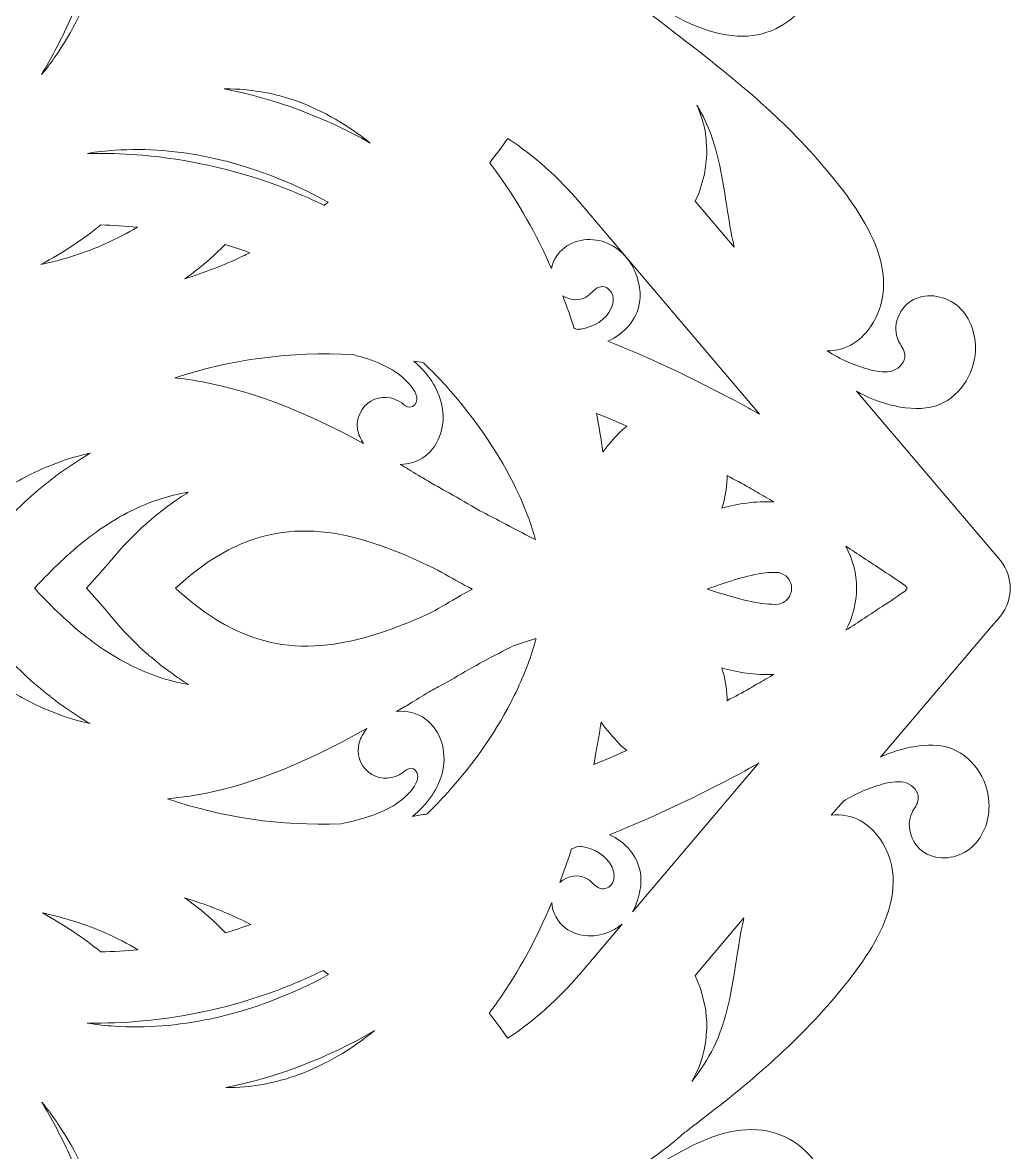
# Model space of a CAD drawing. Header units: millimetres. Extents: x -197 to 1097, y -667 to 136.
# Drawn here: x 889.1 to 997.3, y -110.9 to 12.5 of the extents above; entities that cross this region are included whole.
import ezdxf

# ---------------------------------------------------------------- set-up
doc = ezdxf.new("R2010")
doc.units = ezdxf.units.MM
doc.header["$MEASUREMENT"] = 0
doc.layers.add('Layer 4', color=7, linetype='Continuous')

msp = doc.modelspace()

# ---------------------------------------------------------------- linework, layer by layer
at = {"layer": 'Layer 4', "lineweight": 0}
for points, knots in [([(995.85, -46.25), (995.85, -46.25), (980.12, -27.73), (980.12, -27.73), (982.43, -29.11), (986.17, -30.16), (988.72, -29.37), (991.25, -28.59), (993, -26), (993.12, -23.36), (993.21, -21.59), (992.6, -19.74), (991.29, -18.55), (989.98, -17.35), (987.93, -16.94), (986.35, -17.75), (984.78, -18.57), (983.94, -20.68), (984.72, -22.27), (984.96, -22.76), (985.34, -23.21), (985.4, -23.75), (985.49, -24.54), (984.85, -25.27), (984.09, -25.51), (983.34, -25.76), (982.52, -25.63), (981.75, -25.44), (980.04, -25.02), (978.42, -24.29), (976.93, -23.35), (978.96, -23.37), (980.74, -22.3), (981.96, -20.24), (985.67, -13.98), (979.37, -6.57), (976.35, -3.01), (971.65, 2.53), (965.98, 7.02), (960.58, 11.16), (960.51, 11.21), (960.43, 11.26), (960.35, 11.3), (958.66, 12.84), (951.97, 17.33), (952, 17.4), (952.24, 17.31), (952.46, 17.23), (952.67, 17.15), (954.53, 16.4), (956.32, 15.41), (958.04, 14.45), (958.91, 13.97), (959.8, 13.47), (960.69, 13.01), (964.46, 11.06), (967.62, 10.55), (970.35, 11.44), (972.97, 12.3), (975.08, 14.51), (975.73, 17.09), (976.47, 19.97), (975.39, 22.89), (973, 24.52), (970.2, 26.43), (966.8, 26.13), (963.85, 25.58), (961.53, 25.15), (959.22, 24.55), (956.98, 23.98), (956.17, 23.77), (955.35, 23.56), (954.52, 23.36), (956.13, 27.41), (957.63, 31.71), (958.97, 36.15), (959.35, 37.42), (959.18, 38.81), (958.51, 39.97), (957.84, 41.14), (956.71, 41.98), (955.43, 42.28), (950.12, 43.53), (944.88, 44.49), (939.83, 45.15), (940.86, 46.26), (941.93, 47.36), (942.98, 48.43), (944.59, 50.07), (946.26, 51.78), (947.79, 53.57), (949.74, 55.85), (951.71, 58.65), (951.45, 62.03), (951.23, 64.92), (949.24, 67.3), (946.38, 68.11), (943.82, 68.83), (940.85, 68.11), (938.8, 66.27), (936.66, 64.35), (935.52, 61.36), (935.33, 57.12), (935.28, 56.12), (935.26, 55.1), (935.25, 54.11), (935.22, 52.13), (935.18, 50.09), (934.9, 48.11), (934.81, 47.5), (934.69, 46.9), (934.53, 46.28), (934.62, 49.42), (934.56, 53.61), (933.68, 57.68), (933.68, 57.77), (933.67, 57.86), (933.66, 57.95), (932.79, 64.69), (931.73, 71.85), (929.28, 78.69), (927.72, 83.07), (924.47, 92.16), (917.26, 92.16), (917.22, 92.16), (917.19, 92.16), (917.16, 92.16), (914.69, 92.13), (912.85, 91.08), (911.87, 89.21), (911.87, 89.21), (911.39, 90.54), (911.39, 90.54), (911.36, 92.17), (911.55, 93.8), (912.01, 95.36), (912.22, 96.12), (912.52, 96.9), (913.11, 97.43), (913.7, 97.95), (914.66, 98.15), (915.29, 97.68), (915.73, 97.36), (915.93, 96.8), (916.24, 96.35), (917.22, 94.87), (919.47, 94.55), (920.97, 95.51), (922.46, 96.46), (923.12, 98.45), (922.74, 100.18), (922.37, 101.91), (921.07, 103.36), (919.49, 104.17), (917.14, 105.38), (914.03, 105.16), (912.09, 103.37), (910.45, 101.85), (909.51, 98.97), (909.27, 96.49), (909.27, 96.49), (903.13, 113.69), (903.13, 113.69), (903.13, 113.69), (902.51, 115.43), (902.51, 115.43), (901.68, 117.54), (899.51, 118.78), (897.22, 118.44), (897.22, 118.44), (873.25, 114.07), (873.25, 114.07), (875.61, 115.36), (878.45, 118.11), (879.05, 120.74), (879.63, 123.32), (878.27, 126.12), (876.04, 127.55), (874.55, 128.51), (872.65, 128.91), (870.96, 128.38), (869.27, 127.84), (867.88, 126.27), (867.8, 124.5), (867.72, 122.73), (869.12, 120.94), (870.89, 120.82), (871.44, 120.79), (872.02, 120.89), (872.52, 120.67), (873.25, 120.36), (873.55, 119.43), (873.39, 118.66), (873.23, 117.88), (872.7, 117.24), (872.15, 116.67), (870.71, 115.17), (868.98, 114), (867.09, 113.12), (867.55, 113.7), (867.9, 114.34), (868.1, 115.01), (868.54, 116.49), (868.3, 118.07), (867.38, 119.69), (863.81, 126.04), (854.25, 124.3), (849.65, 123.46), (842.51, 122.15), (835.78, 119.49), (829.5, 116.88), (829.42, 116.84), (829.34, 116.8), (829.27, 116.76), (826.4, 115.84), (823.47, 114.47), (820.09, 112.48), (820.04, 112.55), (819.99, 112.62), (819.94, 112.69), (820.09, 112.81), (820.22, 112.92), (820.36, 113.03), (821.93, 114.27), (823.69, 115.32), (825.38, 116.33), (826.23, 116.84), (827.1, 117.36), (827.95, 117.91), (831.52, 120.2), (833.55, 122.67), (834.14, 125.49), (834.7, 128.18), (833.84, 131.12), (831.94, 132.97), (829.81, 135.05), (826.75, 135.58), (824.14, 134.32), (821.08, 132.86), (819.64, 129.76), (818.64, 126.92), (817.86, 124.7), (817.21, 122.4), (816.59, 120.18), (816.39, 119.44), (816.18, 118.68), (815.96, 117.92), (813.36, 121.19), (810.5, 124.47), (807.46, 127.71), (806.56, 128.67), (805.27, 129.23), (803.92, 129.23), (802.58, 129.23), (801.29, 128.67), (800.39, 127.71), (796.54, 123.61), (793.01, 119.45), (789.87, 115.33), (789.34, 116.97), (788.88, 118.64), (788.42, 120.27), (787.8, 122.49), (787.16, 124.79), (786.38, 127.01), (785.37, 129.85), (783.94, 132.95), (780.88, 134.41), (778.27, 135.67), (775.21, 135.14), (773.08, 133.06), (771.18, 131.21), (770.31, 128.27), (770.88, 125.57), (771.47, 122.76), (773.49, 120.28), (777.07, 118), (777.92, 117.45), (778.79, 116.93), (779.64, 116.42), (781.33, 115.4), (783.09, 114.35), (784.66, 113.12), (785.13, 112.75), (785.59, 112.34), (786.05, 111.9), (782.17, 114.28), (778.94, 115.83), (775.75, 116.85), (775.68, 116.89), (775.6, 116.93), (775.52, 116.97), (769.24, 119.58), (762.51, 122.24), (755.37, 123.55), (750.77, 124.39), (741.21, 126.13), (737.64, 119.78), (736.36, 117.52), (736.4, 115.32), (737.69, 113.5), (737.69, 113.5), (736.57, 113.71), (736.57, 113.71), (735.13, 114.5), (733.81, 115.48), (732.66, 116.67), (732.11, 117.24), (731.59, 117.88), (731.43, 118.66), (731.27, 119.43), (731.57, 120.36), (732.3, 120.67), (732.8, 120.89), (733.38, 120.79), (733.92, 120.82), (735.69, 120.94), (737.1, 122.73), (737.02, 124.5), (736.94, 126.27), (735.55, 127.84), (733.86, 128.38), (732.17, 128.91), (730.27, 128.51), (728.78, 127.55), (726.55, 126.12), (725.19, 123.32), (725.77, 120.74), (726.27, 118.55), (728.31, 116.29), (730.34, 114.84), (730.34, 114.84), (712.39, 118.12), (712.39, 118.12), (712.39, 118.12), (710.58, 118.45), (710.58, 118.45), (708.33, 118.79), (706.17, 117.53), (705.33, 115.38), (705.33, 115.38), (697.08, 92.29), (697.08, 92.29), (697.08, 92.35), (697.09, 92.4), (697.09, 92.45), (697.15, 95.15), (696.19, 98.98), (694.21, 100.81), (692.27, 102.61), (689.15, 102.83), (686.8, 101.62), (685.23, 100.8), (683.93, 99.36), (683.55, 97.62), (683.17, 95.89), (683.84, 93.91), (685.33, 92.95), (686.82, 91.99), (689.07, 92.32), (690.06, 93.79), (690.36, 94.25), (690.56, 94.8), (691, 95.13), (691.64, 95.6), (692.59, 95.4), (693.18, 94.87), (693.77, 94.34), (694.07, 93.57), (694.29, 92.81), (694.93, 90.59), (695.04, 88.25), (694.75, 85.95), (694.55, 86.79), (694.22, 87.55), (693.76, 88.19), (692.71, 89.64), (691.03, 90.42), (688.9, 90.44), (688.87, 90.44), (688.84, 90.44), (688.81, 90.44), (681.59, 90.44), (678.34, 81.35), (676.78, 76.97), (674.34, 70.13), (673.28, 62.97), (672.4, 56.22), (672.39, 56.13), (672.39, 56.05), (672.39, 55.96), (671.73, 52.93), (671.45, 49.61), (671.51, 45.56), (671.51, 45.56), (671.31, 45.54), (671.31, 45.54), (671.25, 45.84), (671.2, 46.12), (671.16, 46.39), (670.88, 48.36), (670.85, 50.41), (670.82, 52.39), (670.8, 53.37), (670.78, 54.39), (670.74, 55.4), (670.54, 59.64), (669.41, 62.63), (667.27, 64.55), (665.22, 66.38), (662.24, 67.11), (659.68, 66.39), (656.82, 65.58), (654.83, 63.19), (654.61, 60.31), (654.35, 56.92), (656.32, 54.13), (658.27, 51.84), (659.81, 50.05), (661.47, 48.35), (663.08, 46.71), (663.72, 46.06), (664.37, 45.39), (665.02, 44.72), (660.89, 44.09), (656.65, 43.28), (652.42, 42.28), (651.13, 41.98), (650.01, 41.14), (649.34, 39.98), (648.67, 38.81), (648.5, 37.42), (648.88, 36.15), (650.48, 30.85), (652.29, 25.78), (654.26, 21.06), (652.47, 21.44), (650.67, 21.9), (648.92, 22.35), (646.69, 22.92), (644.38, 23.51), (642.06, 23.95), (639.11, 24.5), (635.71, 24.8), (632.91, 22.89), (630.52, 21.25), (629.44, 18.33), (630.18, 15.45), (630.83, 12.88), (632.94, 10.66), (635.56, 9.81), (638.29, 8.91), (641.45, 9.43), (645.22, 11.37), (646.11, 11.84), (647, 12.33), (647.86, 12.81), (649.59, 13.77), (651.38, 14.77), (653.24, 15.51), (653.8, 15.74), (654.38, 15.93), (654.99, 16.1), (650.99, 13.93), (648.03, 11.91), (645.56, 9.66), (645.48, 9.62), (645.41, 9.57), (645.34, 9.52), (639.93, 5.39), (634.26, 0.89), (629.56, -4.64), (626.54, -8.2), (620.24, -15.61), (623.96, -21.88), (624.92, -23.51), (626.19, -24.51), (627.72, -24.86), (628.49, -25.03), (629.32, -25.03), (630.18, -24.85), (630.18, -24.85), (629.19, -26.01), (629.19, -26.01), (627.75, -26.9), (626.19, -27.59), (624.54, -28), (623.78, -28.19), (622.95, -28.31), (622.2, -28.07), (621.45, -27.82), (620.8, -27.09), (620.89, -26.31), (620.95, -25.76), (621.33, -25.32), (621.57, -24.83), (622.36, -23.23), (621.52, -21.12), (619.94, -20.31), (618.36, -19.49), (616.31, -19.91), (615, -21.1), (613.69, -22.3), (613.09, -24.15), (613.17, -25.92), (613.3, -28.56), (615.04, -31.15), (617.57, -31.93), (619.74, -32.6), (622.78, -31.93), (625.06, -30.87), (625.06, -30.87), (613.19, -44.85), (613.19, -44.85), (613.19, -44.85), (612, -46.25), (612, -46.25), (610.58, -48.03), (610.59, -50.53), (612.03, -52.33), (612.03, -52.33), (627.91, -71.03), (627.91, -71.03), (627.85, -70.99), (627.79, -70.95), (627.72, -70.91), (625.42, -69.51), (621.62, -68.43), (619.05, -69.23), (616.52, -70.01), (614.77, -72.6), (614.65, -75.24), (614.56, -77.01), (615.17, -78.86), (616.48, -80.05), (617.79, -81.25), (619.84, -81.66), (621.41, -80.85), (622.99, -80.03), (623.83, -77.92), (623.05, -76.33), (622.81, -75.84), (622.43, -75.39), (622.37, -74.85), (622.28, -74.06), (622.92, -73.33), (623.68, -73.09), (624.43, -72.84), (625.25, -72.97), (626.02, -73.16), (628.13, -73.68), (630.1, -74.67), (631.86, -75.95), (631.26, -75.76), (630.65, -75.65), (630.04, -75.65), (628.59, -75.62), (626.54, -76.15), (625, -78.75), (621.29, -85.02), (627.58, -92.43), (630.61, -95.99), (635.31, -101.53), (640.98, -106.02), (646.38, -110.15), (646.45, -110.21), (646.52, -110.25), (646.6, -110.3), (648.98, -112.45), (651.86, -114.44), (655.6, -116.5), (655.59, -116.53), (655.57, -116.56), (655.56, -116.59), (655.12, -116.46), (654.69, -116.31), (654.28, -116.14), (652.43, -115.4), (650.64, -114.41), (648.91, -113.45), (648.05, -112.97), (647.16, -112.47), (646.26, -112.01), (642.5, -110.06), (639.34, -109.55), (636.61, -110.44), (633.99, -111.3), (631.88, -113.51), (631.22, -116.09), (630.49, -118.97), (631.56, -121.88), (633.95, -123.52), (636.75, -125.43), (640.15, -125.13), (643.11, -124.58), (645.43, -124.15), (647.74, -123.55), (649.97, -122.98), (651.04, -122.71), (652.13, -122.42), (653.22, -122.16), (651.65, -126.14), (650.2, -130.35), (648.88, -134.7), (648.5, -135.97), (648.67, -137.36), (649.34, -138.52), (650.01, -139.69), (651.13, -140.53), (652.42, -140.83), (657.58, -142.04), (662.67, -142.98), (667.59, -143.64), (666.42, -144.93), (665.18, -146.2), (663.98, -147.43), (662.37, -149.07), (660.7, -150.77), (659.17, -152.56), (657.21, -154.85), (655.25, -157.64), (655.51, -161.03), (655.73, -163.91), (657.72, -166.3), (660.58, -167.11), (663.13, -167.83), (666.11, -167.1), (668.16, -165.27), (670.3, -163.35), (671.43, -160.36), (671.63, -156.12), (671.68, -155.11), (671.69, -154.09), (671.71, -153.11), (671.74, -151.13), (671.77, -149.08), (672.06, -147.11), (672.14, -146.51), (672.26, -145.91), (672.42, -145.29), (672.3, -149.84), (672.57, -153.41), (673.28, -156.68), (673.28, -156.77), (673.28, -156.86), (673.29, -156.94), (674.17, -163.69), (675.23, -170.85), (677.67, -177.69), (679.24, -182.07), (682.48, -191.16), (689.7, -191.16), (689.73, -191.16), (689.76, -191.16), (689.8, -191.16), (691.81, -191.14), (693.43, -190.43), (694.48, -189.13), (695.01, -188.47), (695.4, -187.67), (695.62, -186.77), (695.62, -186.77), (696.37, -188.84), (696.37, -188.84), (696.42, -190.57), (696.24, -192.3), (695.76, -193.96), (695.55, -194.72), (695.25, -195.5), (694.66, -196.03), (694.07, -196.55), (693.11, -196.75), (692.48, -196.28), (692.04, -195.96), (691.84, -195.4), (691.53, -194.95), (690.55, -193.47), (688.3, -193.15), (686.8, -194.11), (685.31, -195.06), (684.65, -197.04), (685.02, -198.78), (685.4, -200.51), (686.7, -201.96), (688.28, -202.77), (690.63, -203.98), (693.74, -203.76), (695.68, -201.97), (697.37, -200.41), (698.31, -197.4), (698.52, -194.87), (698.52, -194.87), (704.72, -212.24), (704.72, -212.24), (704.72, -212.24), (705.34, -213.98), (705.34, -213.98), (706.18, -216.1), (708.34, -217.34), (710.63, -216.99), (710.63, -216.99), (734.63, -212.61), (734.63, -212.61), (734.59, -212.63), (734.56, -212.65), (734.52, -212.66), (732.16, -213.96), (729.32, -216.71), (728.72, -219.34), (728.14, -221.92), (729.5, -224.72), (731.73, -226.15), (733.22, -227.11), (735.12, -227.51), (736.81, -226.97), (738.5, -226.44), (739.89, -224.87), (739.97, -223.1), (740.05, -221.33), (738.65, -219.54), (736.88, -219.42), (736.33, -219.39), (735.75, -219.49), (735.25, -219.27), (734.52, -218.96), (734.22, -218.03), (734.38, -217.26), (734.54, -216.48), (735.07, -215.84), (735.61, -215.27), (736.84, -213.99), (738.28, -212.95), (739.85, -212.13), (739.46, -212.63), (739.15, -213.17), (738.95, -213.74), (738.39, -215.3), (738.6, -216.96), (739.58, -218.69), (743.15, -225.04), (752.71, -223.29), (757.31, -222.46), (764.45, -221.15), (771.18, -218.49), (777.46, -215.88), (777.54, -215.84), (777.62, -215.8), (777.69, -215.76), (780.79, -214.76), (783.99, -213.23), (787.71, -210.97), (787.73, -210.99), (787.74, -211.01), (787.75, -211.03), (787.37, -211.39), (786.99, -211.72), (786.6, -212.03), (785.03, -213.26), (783.27, -214.31), (781.57, -215.33), (780.73, -215.84), (779.85, -216.36), (779, -216.9), (775.43, -219.19), (773.41, -221.67), (772.82, -224.48), (772.25, -227.18), (773.11, -230.12), (775.02, -231.97), (777.15, -234.04), (780.21, -234.57), (782.82, -233.32), (785.87, -231.85), (787.31, -228.76), (788.31, -225.92), (789.1, -223.7), (789.74, -221.4), (790.36, -219.18), (790.67, -218.06), (791, -216.91), (791.33, -215.77), (794.09, -219.27), (797.13, -222.79), (800.38, -226.26), (801.29, -227.22), (802.58, -227.77), (803.92, -227.77), (805.27, -227.77), (806.56, -227.22), (807.46, -226.26), (811.01, -222.48), (814.29, -218.64), (817.25, -214.83), (817.71, -216.31), (818.13, -217.81), (818.53, -219.27), (819.15, -221.49), (819.8, -223.79), (820.58, -226.01), (821.58, -228.84), (823.02, -231.94), (826.08, -233.41), (827.02, -233.86), (828.02, -234.08), (829.01, -234.08), (830.77, -234.08), (832.52, -233.39), (833.88, -232.06), (835.78, -230.21), (836.64, -227.27), (836.08, -224.57), (835.49, -221.76), (833.46, -219.28), (829.89, -216.99), (829.04, -216.45), (828.17, -215.93), (827.32, -215.42), (825.62, -214.4), (823.87, -213.35), (822.3, -212.12), (821.81, -211.74), (821.35, -211.33), (820.89, -210.88), (823.57, -212.53), (827.24, -214.57), (831.2, -215.84), (831.28, -215.89), (831.36, -215.93), (831.44, -215.96), (837.72, -218.58), (844.44, -221.24), (851.59, -222.54), (856.18, -223.38), (865.75, -225.13), (869.32, -218.78), (870.27, -217.09), (870.49, -215.46), (869.98, -213.93), (869.73, -213.16), (869.28, -212.43), (868.67, -211.78), (868.67, -211.78), (871.01, -212.21), (871.01, -212.21), (872.52, -213.02), (873.91, -214.03), (875.11, -215.27), (875.65, -215.84), (876.18, -216.48), (876.34, -217.26), (876.5, -218.03), (876.2, -218.96), (875.47, -219.27), (874.97, -219.49), (874.39, -219.39), (873.85, -219.42), (872.07, -219.54), (870.67, -221.33), (870.75, -223.1), (870.83, -224.87), (872.22, -226.44), (873.91, -226.97), (875.6, -227.51), (877.5, -227.11), (878.99, -226.15), (881.22, -224.72), (882.58, -221.92), (882, -219.34), (881.49, -217.11), (879.37, -214.8), (877.3, -213.35), (877.3, -213.35), (895.46, -216.67), (895.46, -216.67), (895.46, -216.67), (897.27, -217), (897.27, -217), (899.52, -217.33), (901.68, -216.08), (902.52, -213.93), (902.52, -213.93), (910.68, -191.08), (910.68, -191.08), (910.63, -193.78), (911.59, -197.59), (913.56, -199.41), (915.5, -201.21), (918.61, -201.43), (920.97, -200.22), (922.54, -199.4), (923.84, -197.96), (924.22, -196.22), (924.6, -194.49), (923.93, -192.51), (922.44, -191.55), (920.95, -190.59), (918.7, -190.92), (917.71, -192.39), (917.41, -192.85), (917.21, -193.4), (916.77, -193.73), (916.13, -194.2), (915.18, -194), (914.59, -193.47), (914, -192.94), (913.7, -192.17), (913.48, -191.41), (913.04, -189.87), (912.85, -188.28), (912.87, -186.68), (913.87, -188.42), (915.66, -189.41), (918.05, -189.44), (918.08, -189.44), (918.12, -189.44), (918.15, -189.44), (925.36, -189.44), (928.61, -180.34), (930.18, -175.96), (932.62, -169.12), (933.68, -161.97), (934.55, -155.22), (934.57, -155.13), (934.57, -155.05), (934.57, -154.96), (935.24, -151.85), (935.52, -148.41), (935.44, -144.2), (935.48, -144.19), (935.53, -144.19), (935.57, -144.18), (935.66, -144.6), (935.74, -144.99), (935.79, -145.38), (936.08, -147.36), (936.11, -149.4), (936.14, -151.38), (936.16, -152.37), (936.17, -153.39), (936.22, -154.4), (936.42, -158.63), (937.55, -161.63), (939.69, -163.54), (941.74, -165.38), (944.72, -166.1), (947.27, -165.38), (950.13, -164.58), (952.12, -162.19), (952.34, -159.3), (952.6, -155.92), (950.64, -153.13), (948.68, -150.84), (947.15, -149.05), (945.48, -147.35), (943.87, -145.7), (943.15, -144.96), (942.41, -144.21), (941.68, -143.44), (946.14, -142.8), (950.76, -141.93), (955.43, -140.83), (956.72, -140.53), (957.84, -139.69), (958.51, -138.52), (959.18, -137.36), (959.35, -135.97), (958.97, -134.7), (957.45, -129.67), (955.74, -124.84), (953.88, -120.32), (955.28, -120.64), (956.67, -121), (958.03, -121.35), (960.27, -121.92), (962.57, -122.51), (964.89, -122.94), (967.85, -123.49), (971.25, -123.8), (974.05, -121.88), (976.44, -120.25), (977.51, -117.33), (976.78, -114.45), (976.13, -111.88), (974.01, -109.66), (971.39, -108.8), (968.67, -107.91), (965.51, -108.42), (961.74, -110.37), (960.84, -110.84), (959.95, -111.33), (959.09, -111.81), (957.36, -112.77), (955.57, -113.77), (953.72, -114.51), (953.16, -114.73), (952.57, -114.93), (951.95, -115.1), (955.92, -112.95), (958.95, -110.89), (961.4, -108.66), (961.48, -108.62), (961.55, -108.57), (961.62, -108.52), (967.02, -104.39), (972.69, -99.89), (977.39, -94.36), (980.42, -90.8), (986.71, -83.39), (983, -77.12), (981.66, -74.86), (979.66, -73.8), (977.37, -74.05), (977.37, -74.05), (978.66, -72.54), (978.66, -72.54), (980.08, -71.67), (981.61, -71), (983.23, -70.6), (983.99, -70.41), (984.82, -70.29), (985.57, -70.53), (986.32, -70.78), (986.97, -71.51), (986.88, -72.29), (986.82, -72.84), (986.44, -73.28), (986.2, -73.77), (985.41, -75.37), (986.25, -77.48), (987.83, -78.29), (989.41, -79.11), (991.46, -78.69), (992.77, -77.5), (994.08, -76.3), (994.68, -74.45), (994.6, -72.68), (994.47, -70.04), (992.72, -67.45), (990.2, -66.67), (988.05, -66.01), (985.04, -66.65), (982.77, -67.7), (982.77, -67.7), (994.66, -53.7), (994.66, -53.7), (994.66, -53.7), (995.85, -52.3), (995.85, -52.3), (997.27, -50.52), (997.27, -48.03), (995.85, -46.25)], [0, 0, 0, 0, 1, 1, 1, 2, 2, 2, 3, 3, 3, 4, 4, 4, 5, 5, 5, 6, 6, 6, 7, 7, 7, 8, 8, 8, 9, 9, 9, 10, 10, 10, 11, 11, 11, 12, 12, 12, 13, 13, 13, 14, 14, 14, 15, 15, 15, 16, 16, 16, 17, 17, 17, 18, 18, 18, 19, 19, 19, 20, 20, 20, 21, 21, 21, 22, 22, 22, 23, 23, 23, 24, 24, 24, 25, 25, 25, 26, 26, 26, 27, 27, 27, 28, 28, 28, 29, 29, 29, 30, 30, 30, 31, 31, 31, 32, 32, 32, 33, 33, 33, 34, 34, 34, 35, 35, 35, 36, 36, 36, 37, 37, 37, 38, 38, 38, 39, 39, 39, 40, 40, 40, 41, 41, 41, 42, 42, 42, 43, 43, 43, 44, 44, 44, 45, 45, 45, 46, 46, 46, 47, 47, 47, 48, 48, 48, 49, 49, 49, 50, 50, 50, 51, 51, 51, 52, 52, 52, 53, 53, 53, 54, 54, 54, 55, 55, 55, 56, 56, 56, 57, 57, 57, 58, 58, 58, 59, 59, 59, 60, 60, 60, 61, 61, 61, 62, 62, 62, 63, 63, 63, 64, 64, 64, 65, 65, 65, 66, 66, 66, 67, 67, 67, 68, 68, 68, 69, 69, 69, 70, 70, 70, 71, 71, 71, 72, 72, 72, 73, 73, 73, 74, 74, 74, 75, 75, 75, 76, 76, 76, 77, 77, 77, 78, 78, 78, 79, 79, 79, 80, 80, 80, 81, 81, 81, 82, 82, 82, 83, 83, 83, 84, 84, 84, 85, 85, 85, 86, 86, 86, 87, 87, 87, 88, 88, 88, 89, 89, 89, 90, 90, 90, 91, 91, 91, 92, 92, 92, 93, 93, 93, 94, 94, 94, 95, 95, 95, 96, 96, 96, 97, 97, 97, 98, 98, 98, 99, 99, 99, 100, 100, 100, 101, 101, 101, 102, 102, 102, 103, 103, 103, 104, 104, 104, 105, 105, 105, 106, 106, 106, 107, 107, 107, 108, 108, 108, 109, 109, 109, 110, 110, 110, 111, 111, 111, 112, 112, 112, 113, 113, 113, 114, 114, 114, 115, 115, 115, 116, 116, 116, 117, 117, 117, 118, 118, 118, 119, 119, 119, 120, 120, 120, 121, 121, 121, 122, 122, 122, 123, 123, 123, 124, 124, 124, 125, 125, 125, 126, 126, 126, 127, 127, 127, 128, 128, 128, 129, 129, 129, 130, 130, 130, 131, 131, 131, 132, 132, 132, 133, 133, 133, 134, 134, 134, 135, 135, 135, 136, 136, 136, 137, 137, 137, 138, 138, 138, 139, 139, 139, 140, 140, 140, 141, 141, 141, 142, 142, 142, 143, 143, 143, 144, 144, 144, 145, 145, 145, 146, 146, 146, 147, 147, 147, 148, 148, 148, 149, 149, 149, 150, 150, 150, 151, 151, 151, 152, 152, 152, 153, 153, 153, 154, 154, 154, 155, 155, 155, 156, 156, 156, 157, 157, 157, 158, 158, 158, 159, 159, 159, 160, 160, 160, 161, 161, 161, 162, 162, 162, 163, 163, 163, 164, 164, 164, 165, 165, 165, 166, 166, 166, 167, 167, 167, 168, 168, 168, 169, 169, 169, 170, 170, 170, 171, 171, 171, 172, 172, 172, 173, 173, 173, 174, 174, 174, 175, 175, 175, 176, 176, 176, 177, 177, 177, 178, 178, 178, 179, 179, 179, 180, 180, 180, 181, 181, 181, 182, 182, 182, 183, 183, 183, 184, 184, 184, 185, 185, 185, 186, 186, 186, 187, 187, 187, 188, 188, 188, 189, 189, 189, 190, 190, 190, 191, 191, 191, 192, 192, 192, 193, 193, 193, 194, 194, 194, 195, 195, 195, 196, 196, 196, 197, 197, 197, 198, 198, 198, 199, 199, 199, 200, 200, 200, 201, 201, 201, 202, 202, 202, 203, 203, 203, 204, 204, 204, 205, 205, 205, 206, 206, 206, 207, 207, 207, 208, 208, 208, 209, 209, 209, 210, 210, 210, 211, 211, 211, 212, 212, 212, 213, 213, 213, 214, 214, 214, 215, 215, 215, 216, 216, 216, 217, 217, 217, 218, 218, 218, 219, 219, 219, 220, 220, 220, 221, 221, 221, 222, 222, 222, 223, 223, 223, 224, 224, 224, 225, 225, 225, 226, 226, 226, 227, 227, 227, 228, 228, 228, 229, 229, 229, 230, 230, 230, 231, 231, 231, 232, 232, 232, 233, 233, 233, 234, 234, 234, 235, 235, 235, 236, 236, 236, 237, 237, 237, 238, 238, 238, 239, 239, 239, 240, 240, 240, 241, 241, 241, 242, 242, 242, 243, 243, 243, 244, 244, 244, 245, 245, 245, 246, 246, 246, 247, 247, 247, 248, 248, 248, 249, 249, 249, 250, 250, 250, 251, 251, 251, 252, 252, 252, 253, 253, 253, 254, 254, 254, 255, 255, 255, 256, 256, 256, 257, 257, 257, 258, 258, 258, 259, 259, 259, 260, 260, 260, 261, 261, 261, 262, 262, 262, 263, 263, 263, 264, 264, 264, 265, 265, 265, 266, 266, 266, 267, 267, 267, 268, 268, 268, 269, 269, 269, 270, 270, 270, 271, 271, 271, 272, 272, 272, 273, 273, 273, 274, 274, 274, 275, 275, 275, 276, 276, 276, 277, 277, 277, 278, 278, 278, 279, 279, 279, 280, 280, 280, 281, 281, 281, 282, 282, 282, 283, 283, 283, 284, 284, 284, 285, 285, 285, 286, 286, 286, 287, 287, 287, 288, 288, 288, 289, 289, 289, 290, 290, 290, 291, 291, 291, 292, 292, 292, 293, 293, 293, 294, 294, 294, 295, 295, 295, 296, 296, 296, 297, 297, 297, 298, 298, 298, 299, 299, 299, 300, 300, 300, 301, 301, 301, 302, 302, 302, 303, 303, 303, 304, 304, 304, 305, 305, 305, 306, 306, 306, 307, 307, 307, 308, 308, 308, 309, 309, 309, 310, 310, 310, 311, 311, 311, 312, 312, 312, 313, 313, 313, 314, 314, 314, 315, 315, 315, 316, 316, 316, 317, 317, 317, 318, 318, 318, 319, 319, 319, 320, 320, 320, 321, 321, 321, 322, 322, 322, 323, 323, 323, 324, 324, 324, 325, 325, 325, 326, 326, 326, 327, 327, 327, 328, 328, 328, 329, 329, 329, 330, 330, 330, 331, 331, 331, 332, 332, 332, 333, 333, 333, 334, 334, 334, 335, 335, 335, 336, 336, 336, 337, 337, 337, 338, 338, 338, 339, 339, 339, 340, 340, 340, 341, 341, 341, 342, 342, 342, 343, 343, 343, 344, 344, 344, 345, 345, 345, 346, 346, 346, 347, 347, 347, 348, 348, 348, 349, 349, 349, 350, 350, 350, 350]), ([(898.39, 26.42), (898.69, 28.21), (898.91, 30.09), (899.03, 32.02), (899.26, 32.11), (899.5, 32.2), (899.73, 32.29), (899.64, 27.7), (898.88, 23.07), (897.51, 18.85), (897.51, 18.85), (897.49, 18.79), (897.49, 18.79), (896.35, 15.27), (894.82, 12.06), (892.93, 9.24), (892.4, 8.44), (891.81, 7.64), (891.12, 6.82), (892.17, 8.57), (893.12, 10.36), (893.95, 12.16), (896.02, 16.59), (897.51, 21.38), (898.39, 26.42)], [0, 0, 0, 0, 1, 1, 1, 2, 2, 2, 3, 3, 3, 4, 4, 4, 5, 5, 5, 6, 6, 6, 7, 7, 7, 8, 8, 8, 8]), ([(911.06, 5.27), (911.13, 5.27), (911.2, 5.27), (911.27, 5.27), (913.98, 5.27), (916.72, 4.78), (919.21, 3.85), (921.94, 2.82), (924.56, 1.31), (927.03, -0.65), (922.13, 2.13), (916.7, 4.16), (911.2, 5.24), (911.16, 5.25), (911.11, 5.26), (911.06, 5.27)], [0, 0, 0, 0, 1, 1, 1, 2, 2, 2, 3, 3, 3, 4, 4, 4, 5, 5, 5, 5]), ([(963.72, -0.47), (963.72, -0.4), (963.71, -0.33), (963.7, -0.23), (963.67, 0.11), (963.63, 0.58), (963.52, 1), (963.34, 1.84), (963.06, 2.68), (962.69, 3.5), (962.98, 3.02), (963.25, 2.52), (963.5, 2.01), (964.93, -0.89), (965.44, -4.16), (965.93, -7.33), (966.18, -8.88), (966.42, -10.47), (966.78, -12.03), (966.78, -12.03), (962.52, -7.01), (962.52, -7.01), (962.52, -7.01), (962.9, -6.18), (962.9, -6.18), (962.9, -6.18), (963.52, -4.04), (963.52, -4.04), (963.52, -4.04), (963.74, -2.3), (963.74, -2.3), (963.74, -2.3), (963.76, -2.14), (963.76, -2.14), (963.78, -1.93), (963.8, -1.7), (963.8, -1.44), (963.8, -1.44), (963.72, -0.47), (963.72, -0.47)], [0, 0, 0, 0, 1, 1, 1, 2, 2, 2, 3, 3, 3, 4, 4, 4, 5, 5, 5, 6, 6, 6, 7, 7, 7, 8, 8, 8, 9, 9, 9, 10, 10, 10, 11, 11, 11, 12, 12, 12, 13, 13, 13, 13]), ([(909.64, -2.25), (909.64, -2.25), (909.65, -2.25), (909.65, -2.25), (914, -3.2), (918.4, -4.88), (922.43, -7.12), (922.29, -7.23), (922.15, -7.35), (922.01, -7.46), (920.23, -6.6), (918.45, -5.85), (916.72, -5.22), (911.91, -3.48), (907.01, -2.39), (902.14, -1.99), (900.49, -1.85), (898.8, -1.78), (897.12, -1.78), (896.79, -1.78), (896.46, -1.78), (896.13, -1.79), (897.18, -1.61), (898.17, -1.49), (899.15, -1.44), (902.58, -1.21), (906.11, -1.48), (909.64, -2.25)], [0, 0, 0, 0, 1, 1, 1, 2, 2, 2, 3, 3, 3, 4, 4, 4, 5, 5, 5, 6, 6, 6, 7, 7, 7, 8, 8, 8, 9, 9, 9, 9]), ([(949.87, -7.11), (949.87, -7.11), (969.52, -30.25), (969.52, -30.25), (969.14, -30.04), (968.75, -29.83), (968.39, -29.62), (966.94, -28.79), (965.5, -28.06), (964.42, -27.52), (960.56, -25.53), (956.73, -23.78), (952.98, -22.28), (954.74, -21.54), (956.15, -19.96), (956.44, -18.08), (956.55, -17.36), (956.5, -16.61), (956.34, -15.9), (955.95, -14.17), (954.85, -12.56), (953.27, -11.75), (951.69, -10.93), (949.65, -11), (948.23, -12.08), (947.51, -12.63), (946.99, -13.46), (946.82, -14.35), (945.17, -10.61), (943.25, -7.2), (941.07, -4.17), (940.75, -3.72), (940.42, -3.28), (940.07, -2.82), (940.74, -1.96), (941.4, -1.06), (942.06, -0.14), (944.98, -2.1), (947.6, -4.44), (949.87, -7.11)], [0, 0, 0, 0, 1, 1, 1, 2, 2, 2, 3, 3, 3, 4, 4, 4, 5, 5, 5, 6, 6, 6, 7, 7, 7, 8, 8, 8, 9, 9, 9, 10, 10, 10, 11, 11, 11, 12, 12, 12, 13, 13, 13, 13]), ([(897.6, -9.59), (898.94, -9.62), (900.28, -9.71), (901.6, -9.84), (900.5, -10.49), (899.32, -11.1), (898.07, -11.66), (895.94, -12.61), (893.62, -13.36), (891.05, -13.93), (893.54, -12.57), (895.69, -11.15), (897.6, -9.59)], [0, 0, 0, 0, 1, 1, 1, 2, 2, 2, 3, 3, 3, 4, 4, 4, 4]), ([(913.88, -12.63), (913.62, -12.76), (913.35, -12.89), (913.09, -13.01), (911.07, -13.98), (908.95, -14.8), (906.77, -15.47), (908.42, -14.31), (909.89, -13.07), (911.17, -11.73), (912.1, -12.01), (913.01, -12.31), (913.88, -12.63)], [0, 0, 0, 0, 1, 1, 1, 2, 2, 2, 3, 3, 3, 4, 4, 4, 4]), ([(950.01, -20.96), (949.88, -20.98), (949.75, -20.99), (949.62, -21.01), (949.52, -20.97), (949.41, -20.93), (949.31, -20.89), (948.92, -19.68), (948.5, -18.5), (948.05, -17.34), (948.89, -17.85), (949.99, -17.94), (950.78, -17.35), (951.26, -16.99), (951.64, -16.41), (952.24, -16.34), (952.77, -16.27), (953.28, -16.67), (953.46, -17.16), (953.65, -17.65), (953.56, -18.22), (953.34, -18.7), (952.78, -19.98), (951.4, -20.75), (950.01, -20.96)], [0, 0, 0, 0, 1, 1, 1, 2, 2, 2, 3, 3, 3, 4, 4, 4, 5, 5, 5, 6, 6, 6, 7, 7, 7, 8, 8, 8, 8]), ([(931.72, -27.53), (931.95, -27.88), (932.15, -28.27), (932.12, -28.68), (932.1, -29.09), (931.78, -29.51), (931.36, -29.51), (931.01, -29.51), (930.74, -29.24), (930.46, -29.03), (929.51, -28.31), (928.12, -28.23), (927.09, -28.83), (926.07, -29.44), (925.47, -30.7), (925.64, -31.88), (925.72, -32.44), (925.97, -32.98), (926.28, -33.46), (921.33, -30.75), (915.81, -28.23), (909.72, -26.94), (908.37, -26.65), (907.03, -26.44), (905.7, -26.3), (911.81, -24.27), (918.39, -23.4), (925.06, -23.74), (925.5, -23.86), (925.95, -23.98), (926.39, -24.11), (928.45, -24.75), (930.53, -25.74), (931.72, -27.53)], [0, 0, 0, 0, 1, 1, 1, 2, 2, 2, 3, 3, 3, 4, 4, 4, 5, 5, 5, 6, 6, 6, 7, 7, 7, 8, 8, 8, 9, 9, 9, 10, 10, 10, 11, 11, 11, 11]), ([(934.86, -29.31), (934.47, -27.41), (933.27, -25.75), (931.8, -24.47), (932.14, -24.52), (932.49, -24.58), (932.83, -24.64), (933.76, -25.53), (934.52, -26.32), (935.24, -27.11), (938.31, -30.55), (940.79, -34.1), (942.59, -37.65), (943.64, -39.76), (944.4, -41.66), (944.93, -43.44), (944.98, -43.61), (945.03, -43.78), (945.07, -43.94), (945.01, -43.91), (944.95, -43.88), (944.89, -43.86), (943.72, -43.28), (942.54, -42.66), (941.39, -42.05), (940.6, -41.63), (939.82, -41.22), (939.01, -40.81), (939.01, -40.81), (938.46, -40.49), (938.46, -40.49), (937.47, -39.91), (936.34, -39.26), (935.2, -38.62), (934.67, -38.32), (934.13, -38.02), (933.65, -37.76), (932.92, -37.31), (932.18, -36.87), (931.45, -36.43), (931.07, -36.2), (930.68, -35.97), (930.28, -35.74), (931.24, -35.74), (932.2, -35.45), (932.98, -34.88), (934.64, -33.65), (935.28, -31.34), (934.86, -29.31)], [0, 0, 0, 0, 1, 1, 1, 2, 2, 2, 3, 3, 3, 4, 4, 4, 5, 5, 5, 6, 6, 6, 7, 7, 7, 8, 8, 8, 9, 9, 9, 10, 10, 10, 11, 11, 11, 12, 12, 12, 13, 13, 13, 14, 14, 14, 15, 15, 15, 16, 16, 16, 16]), ([(955.05, -31.57), (954.77, -31.8), (954.52, -32.02), (954.3, -32.22), (954.3, -32.22), (954.21, -32.31), (954.21, -32.31), (953.59, -32.94), (953, -33.63), (952.43, -34.39), (952.23, -32.95), (952, -31.56), (951.73, -30.17), (952.83, -30.61), (953.93, -31.07), (955.05, -31.57)], [0, 0, 0, 0, 1, 1, 1, 2, 2, 2, 3, 3, 3, 4, 4, 4, 5, 5, 5, 5]), ([(888.98, -61.2), (888.98, -61.2), (888.78, -61.09), (888.78, -61.09), (888.11, -60.72), (887.48, -60.38), (886.9, -59.96), (886.62, -59.77), (886.34, -59.58), (886.04, -59.38), (886.04, -59.38), (886.01, -59.36), (886.01, -59.36), (885.55, -59.06), (885.12, -58.77), (884.8, -58.53), (884.8, -58.53), (882.54, -56.7), (882.54, -56.7), (882.23, -56.47), (881.89, -56.14), (881.52, -55.79), (881.25, -55.52), (880.98, -55.26), (880.7, -55), (879.73, -54.14), (878.83, -53.16), (877.85, -52.1), (877.04, -51.12), (876.29, -50.2), (875.57, -49.29), (876.7, -47.87), (877.83, -46.52), (878.93, -45.28), (879.62, -44.54), (880.17, -44), (880.7, -43.53), (880.7, -43.53), (880.71, -43.51), (880.71, -43.51), (880.99, -43.26), (881.25, -43.01), (881.52, -42.74), (881.88, -42.39), (882.22, -42.06), (882.62, -41.76), (882.62, -41.76), (884.73, -40.05), (884.73, -40.05), (885.11, -39.76), (885.55, -39.47), (886.01, -39.16), (886.3, -38.96), (886.6, -38.76), (886.96, -38.51), (887.44, -38.16), (888.05, -37.83), (888.69, -37.49), (888.69, -37.49), (888.97, -37.33), (888.97, -37.33), (891.41, -36), (893.92, -35.06), (896.45, -34.53), (895.48, -35.08), (894.59, -35.68), (893.73, -36.26), (893.73, -36.26), (893.1, -36.69), (893.1, -36.69), (893.1, -36.69), (892.9, -36.83), (892.9, -36.83), (892.63, -37.05), (892.36, -37.27), (892.07, -37.5), (891.14, -38.23), (890.17, -39), (889.24, -39.92), (888.11, -40.91), (887.17, -41.96), (886.26, -42.98), (886.26, -42.98), (885.89, -43.38), (885.89, -43.38), (885.15, -44.2), (884.5, -45.04), (883.86, -45.87), (883.86, -45.87), (883.83, -45.9), (883.83, -45.9), (883.53, -46.3), (883.22, -46.69), (882.92, -47.06), (882.92, -47.06), (881.12, -49.27), (881.12, -49.27), (881.12, -49.27), (882.91, -51.48), (882.91, -51.48), (883.21, -51.84), (883.5, -52.22), (883.8, -52.61), (883.8, -52.61), (883.86, -52.68), (883.86, -52.68), (884.49, -53.5), (885.14, -54.34), (885.88, -55.16), (885.88, -55.16), (886.25, -55.58), (886.25, -55.58), (887.16, -56.59), (888.11, -57.64), (889.22, -58.64), (890.16, -59.56), (891.13, -60.33), (892.06, -61.07), (892.06, -61.07), (892.12, -61.12), (892.12, -61.12), (892.37, -61.32), (892.63, -61.52), (892.89, -61.73), (892.89, -61.73), (893.73, -62.32), (893.73, -62.32), (894.59, -62.9), (895.49, -63.51), (896.43, -64.04), (893.91, -63.5), (891.42, -62.55), (888.98, -61.2)], [0, 0, 0, 0, 1, 1, 1, 2, 2, 2, 3, 3, 3, 4, 4, 4, 5, 5, 5, 6, 6, 6, 7, 7, 7, 8, 8, 8, 9, 9, 9, 10, 10, 10, 11, 11, 11, 12, 12, 12, 13, 13, 13, 14, 14, 14, 15, 15, 15, 16, 16, 16, 17, 17, 17, 18, 18, 18, 19, 19, 19, 20, 20, 20, 21, 21, 21, 22, 22, 22, 23, 23, 23, 24, 24, 24, 25, 25, 25, 26, 26, 26, 27, 27, 27, 28, 28, 28, 29, 29, 29, 30, 30, 30, 31, 31, 31, 32, 32, 32, 33, 33, 33, 34, 34, 34, 35, 35, 35, 36, 36, 36, 37, 37, 37, 38, 38, 38, 39, 39, 39, 40, 40, 40, 41, 41, 41, 42, 42, 42, 43, 43, 43, 44, 44, 44, 44]), ([(971.1, -39.85), (969.09, -39.73), (967.21, -40.05), (965.44, -40.51), (965.79, -39.4), (965.98, -38.36), (965.99, -37.36), (966, -37.23), (966, -37.1), (966, -36.97), (966, -36.97), (966.06, -37), (966.06, -37), (966.81, -37.4), (967.65, -37.85), (968.4, -38.28), (968.99, -38.62), (969.58, -38.96), (970.2, -39.32), (970.5, -39.49), (970.8, -39.67), (971.1, -39.85)], [0, 0, 0, 0, 1, 1, 1, 2, 2, 2, 3, 3, 3, 4, 4, 4, 5, 5, 5, 6, 6, 6, 7, 7, 7, 7]), ([(903.12, -41.74), (902.99, -41.86), (902.86, -41.96), (902.71, -42.1), (902.38, -42.37), (902.05, -42.65), (901.67, -43.03), (901.67, -43.03), (900.51, -44.21), (900.51, -44.21), (899.88, -44.84), (899.33, -45.5), (898.77, -46.16), (898.54, -46.43), (898.32, -46.7), (898.09, -46.95), (898.09, -46.95), (896.05, -49.25), (896.05, -49.25), (896.05, -49.25), (898.07, -51.57), (898.07, -51.57), (898.28, -51.81), (898.49, -52.06), (898.72, -52.34), (899.27, -53), (899.83, -53.69), (900.47, -54.31), (900.47, -54.31), (901.7, -55.56), (901.7, -55.56), (902.05, -55.91), (902.4, -56.2), (902.77, -56.52), (902.89, -56.62), (903.01, -56.72), (903.19, -56.88), (904.6, -58.06), (905.91, -59.01), (907.2, -59.79), (905.06, -59.43), (902.91, -58.71), (900.81, -57.65), (900.81, -57.65), (900.79, -57.64), (900.79, -57.64), (899.85, -57.19), (898.9, -56.59), (897.9, -55.95), (897.9, -55.95), (897.45, -55.66), (897.45, -55.66), (897.2, -55.47), (896.94, -55.28), (896.66, -55.07), (895.82, -54.44), (895.02, -53.84), (894.29, -53.15), (894.29, -53.15), (894.2, -53.06), (894.2, -53.06), (893.29, -52.29), (892.42, -51.41), (891.51, -50.48), (891.51, -50.48), (891.2, -50.17), (891.2, -50.17), (890.9, -49.87), (890.62, -49.56), (890.36, -49.27), (890.62, -48.98), (890.9, -48.67), (891.19, -48.38), (891.19, -48.38), (891.5, -48.06), (891.5, -48.06), (892.42, -47.13), (893.28, -46.25), (894.26, -45.42), (894.26, -45.42), (894.35, -45.33), (894.35, -45.33), (895.02, -44.69), (895.81, -44.09), (896.65, -43.46), (896.92, -43.26), (897.18, -43.07), (897.44, -42.87), (897.44, -42.87), (897.92, -42.56), (897.92, -42.56), (898.9, -41.93), (899.83, -41.34), (900.84, -40.86), (902.9, -39.83), (905.02, -39.14), (907.15, -38.79), (905.85, -39.58), (904.53, -40.55), (903.12, -41.74)], [0, 0, 0, 0, 1, 1, 1, 2, 2, 2, 3, 3, 3, 4, 4, 4, 5, 5, 5, 6, 6, 6, 7, 7, 7, 8, 8, 8, 9, 9, 9, 10, 10, 10, 11, 11, 11, 12, 12, 12, 13, 13, 13, 14, 14, 14, 15, 15, 15, 16, 16, 16, 17, 17, 17, 18, 18, 18, 19, 19, 19, 20, 20, 20, 21, 21, 21, 22, 22, 22, 23, 23, 23, 24, 24, 24, 25, 25, 25, 26, 26, 26, 27, 27, 27, 28, 28, 28, 29, 29, 29, 30, 30, 30, 31, 31, 31, 32, 32, 32, 33, 33, 33, 33]), ([(934.42, -47.3), (935.55, -47.95), (936.45, -48.45), (937.35, -48.95), (937.35, -48.95), (937.71, -49.13), (937.71, -49.13), (937.86, -49.21), (938.02, -49.29), (938.17, -49.37), (938.08, -49.43), (937.99, -49.48), (937.89, -49.53), (937.89, -49.53), (937.34, -49.82), (937.34, -49.82), (936.16, -50.48), (935.04, -51.15), (934.1, -51.71), (930.22, -53.57), (926.96, -54.69), (923.83, -55.24), (919.94, -55.96), (916.13, -55.56), (912.82, -54.07), (910.54, -53.1), (908.23, -51.52), (905.77, -49.27), (908.22, -47.01), (910.48, -45.48), (912.86, -44.46), (916.15, -43.01), (919.93, -42.64), (923.78, -43.4), (927.65, -44.15), (931.33, -45.79), (934.42, -47.3)], [0, 0, 0, 0, 1, 1, 1, 2, 2, 2, 3, 3, 3, 4, 4, 4, 5, 5, 5, 6, 6, 6, 7, 7, 7, 8, 8, 8, 9, 9, 9, 10, 10, 10, 11, 11, 11, 12, 12, 12, 12]), ([(985.44, -49.57), (984.72, -50.06), (983.85, -50.66), (982.93, -51.25), (981.69, -52.08), (980.34, -52.97), (978.96, -53.86), (979.72, -52.46), (980.14, -50.87), (980.14, -49.28), (980.14, -47.68), (979.73, -46.09), (978.96, -44.68), (980.23, -45.5), (981.55, -46.37), (983, -47.33), (983.84, -47.87), (984.68, -48.45), (985.43, -48.97), (985.43, -48.97), (985.68, -49.27), (985.68, -49.27), (985.68, -49.27), (985.44, -49.57), (985.44, -49.57)], [0, 0, 0, 0, 1, 1, 1, 2, 2, 2, 3, 3, 3, 4, 4, 4, 5, 5, 5, 6, 6, 6, 7, 7, 7, 8, 8, 8, 8]), ([(972.63, -50.43), (972.36, -50.73), (971.98, -50.94), (971.6, -51.02), (969.73, -51.11), (967.61, -50.53), (965.59, -49.92), (965.04, -49.75), (964.47, -49.57), (963.84, -49.36), (964.46, -49.13), (965.09, -48.91), (965.69, -48.71), (967.58, -48.09), (969.75, -47.45), (971.6, -47.54), (971.98, -47.62), (972.35, -47.83), (972.62, -48.12), (972.87, -48.41), (973.05, -48.86), (973.05, -49.25), (973.05, -49.69), (972.89, -50.13), (972.63, -50.43)], [0, 0, 0, 0, 1, 1, 1, 2, 2, 2, 3, 3, 3, 4, 4, 4, 5, 5, 5, 6, 6, 6, 7, 7, 7, 8, 8, 8, 8]), ([(934.96, -69.13), (935.38, -67.1), (934.74, -64.79), (933.07, -63.56), (932.16, -62.89), (931, -62.61), (929.89, -62.73), (930.37, -62.44), (930.85, -62.16), (931.33, -61.88), (932.02, -61.46), (932.72, -61.04), (933.41, -60.62), (933.41, -60.62), (933.44, -60.6), (933.44, -60.6), (933.98, -60.3), (934.52, -60), (935.09, -59.69), (935.09, -59.69), (936.18, -59.07), (936.18, -59.07), (937.26, -58.45), (938.35, -57.83), (939.34, -57.27), (939.34, -57.27), (939.56, -57.16), (939.56, -57.16), (940.5, -56.66), (941.58, -56.1), (942.62, -55.57), (942.62, -55.57), (945.12, -54.77), (945.12, -54.77), (945.09, -54.9), (945.06, -55.03), (945.02, -55.16), (944.52, -56.98), (943.77, -58.89), (942.76, -60.99), (940.93, -64.68), (938.48, -68.25), (935.46, -71.6), (935.46, -71.6), (935.44, -71.61), (935.44, -71.61), (934.78, -72.35), (934.07, -73.09), (933.21, -73.92), (932.67, -74.02), (932.15, -74.1), (931.64, -74.19), (933.23, -72.88), (934.54, -71.14), (934.96, -69.13)], [0, 0, 0, 0, 1, 1, 1, 2, 2, 2, 3, 3, 3, 4, 4, 4, 5, 5, 5, 6, 6, 6, 7, 7, 7, 8, 8, 8, 9, 9, 9, 10, 10, 10, 11, 11, 11, 12, 12, 12, 13, 13, 13, 14, 14, 14, 15, 15, 15, 16, 16, 16, 17, 17, 17, 18, 18, 18, 18]), ([(970.2, -59.21), (969.59, -59.55), (968.99, -59.9), (968.45, -60.22), (967.67, -60.66), (966.85, -61.09), (966.05, -61.52), (966.05, -61.52), (966, -61.55), (966, -61.55), (966, -61.45), (966, -61.35), (965.99, -61.25), (965.98, -60.19), (965.79, -59.11), (965.42, -57.97), (967.14, -58.44), (969.04, -58.79), (971.1, -58.68), (970.8, -58.86), (970.5, -59.03), (970.2, -59.21)], [0, 0, 0, 0, 1, 1, 1, 2, 2, 2, 3, 3, 3, 4, 4, 4, 5, 5, 5, 6, 6, 6, 7, 7, 7, 7]), ([(951.43, -68.52), (951.72, -67.06), (951.99, -65.53), (952.24, -63.88), (952.87, -64.77), (953.54, -65.56), (954.25, -66.28), (954.25, -66.28), (954.32, -66.35), (954.32, -66.35), (954.53, -66.54), (954.77, -66.76), (955.05, -66.98), (953.83, -67.53), (952.63, -68.03), (951.43, -68.52)], [0, 0, 0, 0, 1, 1, 1, 2, 2, 2, 3, 3, 3, 4, 4, 4, 5, 5, 5, 5]), ([(926.48, -74.32), (925.6, -74.6), (924.7, -74.82), (923.8, -74.99), (917.25, -75.24), (910.84, -74.32), (904.9, -72.26), (906.49, -72.12), (908.11, -71.87), (909.75, -71.51), (915.84, -70.15), (921.3, -67.57), (926.65, -64.58), (926.56, -64.7), (926.48, -64.81), (926.4, -64.93), (926.07, -65.43), (925.82, -65.98), (925.73, -66.56), (925.56, -67.74), (926.16, -69), (927.19, -69.6), (928.22, -70.21), (929.61, -70.13), (930.56, -69.41), (930.83, -69.2), (931.11, -68.93), (931.46, -68.93), (931.87, -68.93), (932.19, -69.34), (932.22, -69.76), (932.24, -70.17), (932.05, -70.56), (931.82, -70.9), (930.63, -72.7), (928.54, -73.69), (926.48, -74.32)], [0, 0, 0, 0, 1, 1, 1, 2, 2, 2, 3, 3, 3, 4, 4, 4, 5, 5, 5, 6, 6, 6, 7, 7, 7, 8, 8, 8, 9, 9, 9, 10, 10, 10, 11, 11, 11, 12, 12, 12, 12]), ([(955.67, -84.61), (956.03, -83.98), (956.26, -83.29), (956.43, -82.54), (956.59, -81.82), (956.64, -81.08), (956.53, -80.35), (956.25, -78.5), (954.86, -76.94), (953.14, -76.18), (956.83, -74.72), (960.59, -73.01), (964.38, -71.07), (965.67, -70.42), (967.06, -69.72), (968.38, -68.96), (968.74, -68.76), (969.1, -68.56), (969.48, -68.35), (969.48, -68.35), (955.67, -84.61), (955.67, -84.61)], [0, 0, 0, 0, 1, 1, 1, 2, 2, 2, 3, 3, 3, 4, 4, 4, 5, 5, 5, 6, 6, 6, 7, 7, 7, 7]), ([(949.01, -77.73), (949.27, -77.64), (949.54, -77.54), (949.8, -77.44), (949.9, -77.45), (950.01, -77.46), (950.11, -77.47), (951.49, -77.68), (952.87, -78.46), (953.44, -79.74), (953.65, -80.22), (953.74, -80.78), (953.56, -81.28), (953.37, -81.77), (952.86, -82.16), (952.34, -82.1), (951.74, -82.02), (951.35, -81.45), (950.87, -81.09), (949.94, -80.4), (948.59, -80.64), (947.72, -81.4), (948.17, -80.22), (948.6, -78.99), (949.01, -77.73)], [0, 0, 0, 0, 1, 1, 1, 2, 2, 2, 3, 3, 3, 4, 4, 4, 5, 5, 5, 6, 6, 6, 7, 7, 7, 8, 8, 8, 8]), ([(906.75, -83.08), (908.94, -83.74), (911.06, -84.56), (913.09, -85.53), (913.39, -85.68), (913.69, -85.82), (913.99, -85.98), (913.1, -86.3), (912.17, -86.6), (911.22, -86.88), (909.92, -85.52), (908.42, -84.25), (906.75, -83.08)], [0, 0, 0, 0, 1, 1, 1, 2, 2, 2, 3, 3, 3, 4, 4, 4, 4]), ([(949.87, -91.44), (947.6, -94.11), (944.97, -96.45), (942.06, -98.41), (941.39, -97.47), (940.7, -96.54), (940.02, -95.66), (940.37, -95.2), (940.7, -94.75), (941.02, -94.3), (943.26, -91.1), (945.19, -87.56), (946.85, -83.6), (946.9, -84.65), (947.47, -85.71), (948.33, -86.36), (949.74, -87.44), (951.77, -87.47), (953.36, -86.69), (953.82, -86.47), (954.2, -86.21), (954.54, -85.94), (954.54, -85.94), (949.87, -91.44), (949.87, -91.44)], [0, 0, 0, 0, 1, 1, 1, 2, 2, 2, 3, 3, 3, 4, 4, 4, 5, 5, 5, 6, 6, 6, 7, 7, 7, 8, 8, 8, 8]), ([(898.07, -86.9), (899.35, -87.47), (900.55, -88.08), (901.66, -88.74), (900.32, -88.87), (898.96, -88.95), (897.61, -88.98), (895.72, -87.45), (893.58, -86.02), (891.23, -84.71), (893.72, -85.26), (895.98, -85.98), (898.07, -86.9)], [0, 0, 0, 0, 1, 1, 1, 2, 2, 2, 3, 3, 3, 4, 4, 4, 4]), ([(966.98, -90.04), (966.49, -93.2), (965.97, -96.47), (964.55, -99.37), (963.88, -100.73), (963.06, -101.98), (962.15, -103.14), (962.79, -101.99), (963.24, -100.82), (963.5, -99.66), (963.63, -99.13), (963.67, -98.65), (963.71, -98.27), (963.71, -98.2), (963.72, -98.12), (963.73, -97.98), (963.73, -97.98), (963.79, -97.39), (963.79, -97.39), (963.79, -97.39), (963.8, -97.1), (963.8, -97.1), (963.8, -96.85), (963.78, -96.62), (963.76, -96.41), (963.76, -96.41), (963.64, -95.12), (963.64, -95.12), (963.64, -95.12), (963.11, -92.96), (963.11, -92.96), (963.11, -92.96), (962.51, -91.55), (962.51, -91.55), (962.51, -91.55), (967.84, -85.27), (967.84, -85.27), (967.48, -86.85), (967.23, -88.46), (966.98, -90.04)], [0, 0, 0, 0, 1, 1, 1, 2, 2, 2, 3, 3, 3, 4, 4, 4, 5, 5, 5, 6, 6, 6, 7, 7, 7, 8, 8, 8, 9, 9, 9, 10, 10, 10, 11, 11, 11, 12, 12, 12, 13, 13, 13, 13]), ([(899.11, -97.09), (899.11, -97.09), (899.1, -97.09), (899.1, -97.09), (898.14, -97.04), (897.15, -96.93), (896.1, -96.75), (898.14, -96.77), (900.16, -96.7), (902.14, -96.52), (907.01, -96.1), (911.91, -94.99), (916.71, -93.23), (918.41, -92.6), (920.15, -91.85), (921.88, -91), (922.08, -91.15), (922.27, -91.3), (922.47, -91.46), (918.42, -93.69), (914.01, -95.35), (909.65, -96.27), (906.03, -97.04), (902.49, -97.32), (899.11, -97.09)], [0, 0, 0, 0, 1, 1, 1, 2, 2, 2, 3, 3, 3, 4, 4, 4, 5, 5, 5, 6, 6, 6, 7, 7, 7, 8, 8, 8, 8]), ([(927.49, -97.57), (924.89, -99.69), (922.11, -101.3), (919.23, -102.38), (916.65, -103.32), (913.97, -103.8), (911.24, -103.8), (916.91, -102.65), (922.49, -100.51), (927.49, -97.57)], [0, 0, 0, 0, 1, 1, 1, 2, 2, 2, 3, 3, 3, 3]), ([(899.18, -130.63), (899.03, -128.66), (898.8, -126.75), (898.47, -124.93), (897.58, -119.9), (896.07, -115.11), (893.98, -110.69), (893.14, -108.9), (892.19, -107.12), (891.15, -105.38), (891.83, -106.2), (892.42, -107), (892.96, -107.82), (894.88, -110.68), (896.41, -113.87), (897.51, -117.32), (898.87, -121.57), (899.61, -126.21), (899.68, -130.83), (899.51, -130.76), (899.35, -130.69), (899.18, -130.63)], [0, 0, 0, 0, 1, 1, 1, 2, 2, 2, 3, 3, 3, 4, 4, 4, 5, 5, 5, 6, 6, 6, 7, 7, 7, 7])]:
    msp.add_open_spline(points, degree=3, knots=knots, dxfattribs=at)

doc.saveas('drawing.dxf')
